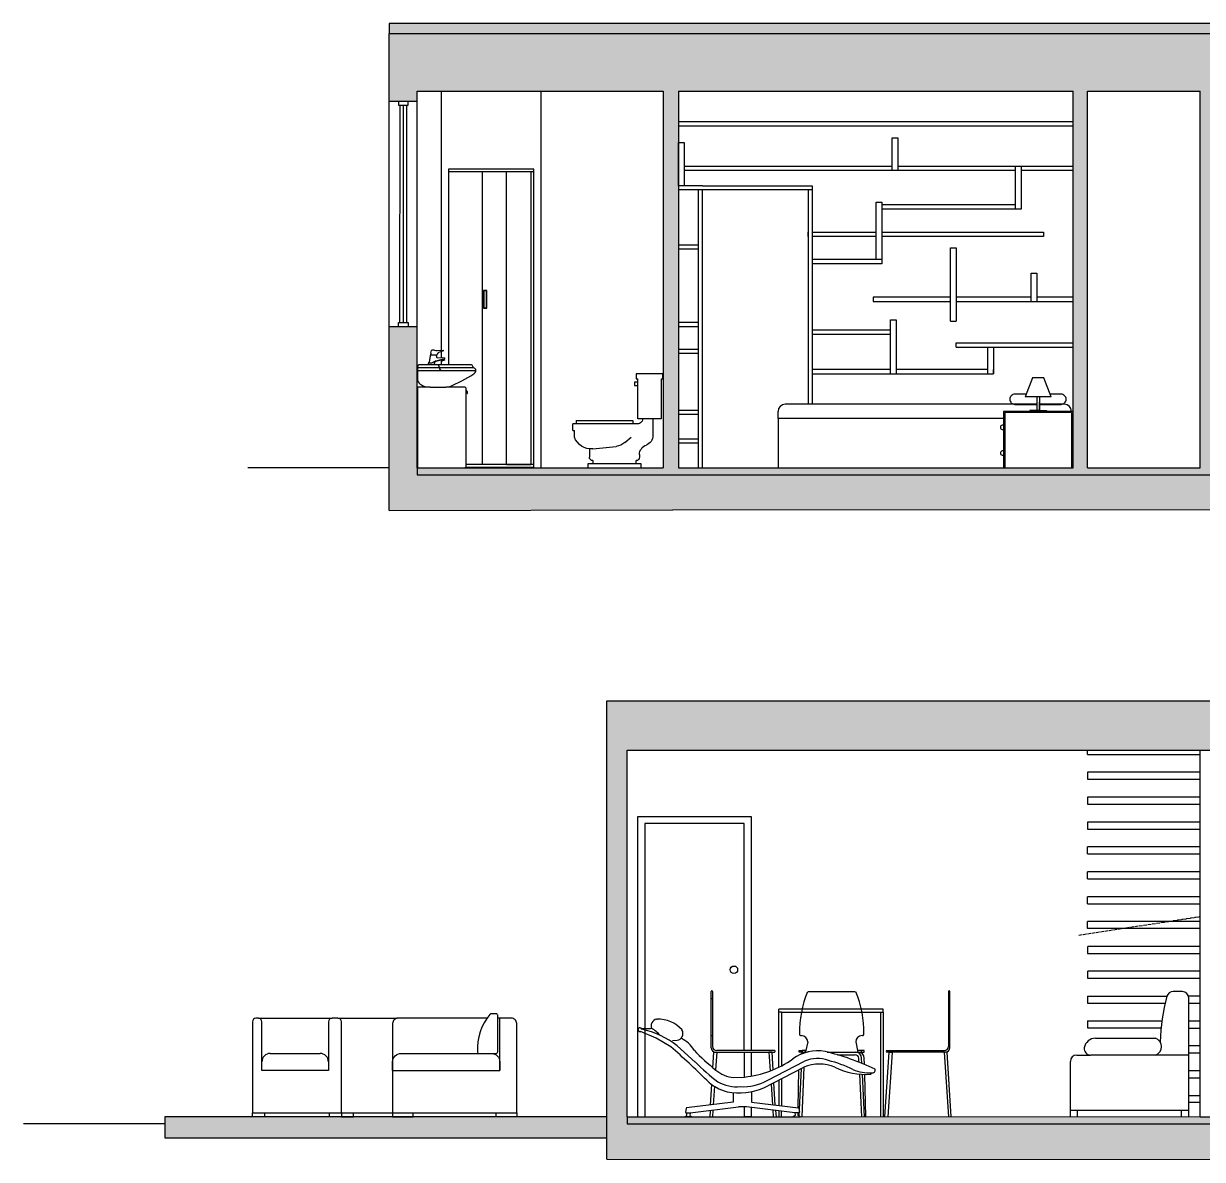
# Model space of a CAD drawing. Header units: inches. Extents: x -198 to 2196, y 2481 to 3286.
# Drawn here: x -198 to 638, y 2481 to 3286 of the extents above; entities that cross this region are included whole.
import ezdxf

# ---------------------------------------------------------------- set-up
doc = ezdxf.new("R2010")
doc.units = ezdxf.units.IN
doc.header["$MEASUREMENT"] = 0
doc.linetypes.add('ACAD_ISO02W100', pattern=[15, 12, -3])
doc.linetypes.add('ACAD_ISO04W100', pattern=[30, 24, -3, 0, -3])
for name, color, linetype in [('A-DOOR-FULL', 3, 'Continuous'), ('A-FLOOR-LEVL', 3, 'Continuous'), ('A-FLOOR-STRS', 3, 'Continuous'), ('A-FURN', 9, 'Continuous'), ('A-GLAZ-FULL', 4, 'Continuous'), ('A-WALL-FULL-EXTR', 1, 'Continuous'), ('A-WALL-FULL-INTR', 2, 'Continuous'), ('campiture muri sezionati', 253, 'Continuous')]:
    doc.layers.add(name, color=color, linetype=linetype)
doc.layers.add('A-SECT-MCUT', color=1, linetype='Continuous', lineweight=25)
doc.styles.add('ARCH', font='txt')

# ---------------------------------------------------------------- blocks, each defined once
blk = doc.blocks.new('15STOI06')
for p, q in [((0, 28), (8, 28)), ((0, 26.5), (0, 28)), ((0.5, 26.5), (0, 26.5)), ((0.5, 26.5), (0.5, 14.5)), ((8, 26.5), (7.5, 26.5)), ((7.5, 14.5), (7.5, 26.5)), ((7.5, 25.5), (8.5, 25.5)), ((8, 28), (8, 26.5)), ((8.5, 25.5), (8.5, 24.5)), ((8.5, 24.5), (7.5, 24.5)), ((0.5, 14.5), (7.5, 14.5)), ((3, 14.5), (3, 9.5)), ((8, 13), (27, 13)), ((26, 14), (9, 14)), ((9, 14), (9, 13)), ((26, 14), (26, 13)), ((26.5, 9), (26.5, 11)), ((27, 11), (26.5, 11)), ((27, 11), (27, 13)), ((11.354315, 7.454738), (9.5, 9)), ((7, 3.843146), (7, 3)), ((21, 5.5), (13.959358, 6.192767)), ((22, 5.5), (22, 3)), ((6.5, 0), (6.5, 1)), ((6.5, 1), (22.5, 1)), ((8, 1), (8, 2)), ((21, 2), (21, 1)), ((22.5, 1), (22.5, 0))]:
    blk.add_line(p, q)
for centre, radius, start, end in [((7.75, 14.75), 1.767767, 188.130102, 278.130102), ((6, 9.5), 3, 180, 250.528779), ((15.195421, 12.064065), 6, 230.194429, 258.111342), ((21.328172, 11.05573), 5.565414, 266.619522, 338.322863), ((4, 3.843146), 3, 0, 70.528779), ((8, 3), 1, 180, 270), ((21, 3), 1, 270, 0)]:
    blk.add_arc(centre, radius, start, end)
at = {"style": 'ARCH', "flags": 3}
blk.add_attdef('ITEM', (0, -9), '', height=6, dxfattribs=at)

msp = doc.modelspace()

# ---------------------------------------------------------------- hatches: boundary and pattern name
at = {"layer": 'campiture muri sezionati'}
h = msp.add_hatch(color=256, dxfattribs=at)
h.dxf.hatch_style = 1
h.paths.add_polyline_path([(1358.92, 3286.47), (61.3, 3286.47), (61.3, 3279.47), (1358.92, 3279.47)])
h = msp.add_hatch(color=256, dxfattribs=at)
h.dxf.hatch_style = 1
h.paths.add_polyline_path([(1358.92, 3279.47), (61.3, 3279.47), (61.3, 3251.47), (61.3, 3238.47), (1358.92, 3238.47)])
h.paths.add_polyline_path([(81.3, 3071.47), (61.3, 3071.51), (61.3, 2971.47), (81.3, 2971.47)])
h.paths.add_polyline_path([(81.3, 3238.47), (61.3, 3238.47), (61.3, 3231.51), (81.3, 3231.51)])
h = msp.add_hatch(color=256, dxfattribs=at)
h.dxf.hatch_style = 1
h.paths.add_polyline_path([(266.42, 3238.47), (255.49, 3238.47), (255.49, 2971.47), (266.42, 2971.47)])
h.paths.add_polyline_path([(556.3, 3238.47), (546.3, 3238.47), (546.3, 2971.47), (556.3, 2971.47)])
h.paths.add_polyline_path([(646.3, 3238.47), (636.3, 3238.47), (636.3, 2971.47), (646.3, 2971.47)])
h.paths.add_polyline_path([(938.92, 3238.47), (928.92, 3238.47), (928.92, 2971.47), (938.92, 2971.47)])
h = msp.add_hatch(color=256, dxfattribs=at)
h.dxf.hatch_style = 1
h.paths.add_polyline_path([(1358.92, 2971.47), (1353.92, 2971.47), (1353.92, 2966.47), (81.3, 2966.47), (81.3, 2971.47), (61.3, 2971.47), (61.3, 2941.1), (262.47, 2941.61), (938.92, 2941.07), (1358.92, 2941.47)])
h.paths.add_polyline_path([(1353.92, 2971.47), (81.3, 2971.47), (81.3, 2966.47), (1353.92, 2966.47)], flags=17)
h = msp.add_hatch(color=256, dxfattribs=at)
h.dxf.hatch_style = 1
h.paths.add_polyline_path([(891.62, 2806.13), (215.56, 2806.13), (215.56, 2771.13), (891.61, 2770.96)])
h.paths.add_polyline_path([(230.02, 2771.13), (215.56, 2771.13), (215.56, 2511.13), (230.02, 2511.13)])
h.paths.add_polyline_path([(891.61, 2510.96), (876.78, 2510.96), (636.3, 2510.96), (230.02, 2511.13), (215.56, 2511.13), (215.56, 2481.13), (891.61, 2480.96)])
h.paths.add_polyline_path([(891.61, 2770.96), (876.78, 2770.97), (876.78, 2510.96), (891.61, 2510.96)])
h = msp.add_hatch(color=256, dxfattribs=at)
h.dxf.hatch_style = 1
h.paths.add_polyline_path([(215.56, 2511.13), (-97.76, 2511.13), (-97.76, 2496.21), (215.56, 2496.21)])

# ---------------------------------------------------------------- linework, layer by layer
for p, q in [((271.01, 2511.13), (272.37, 2512.22)), ((274.56, 2512.22), (275.91, 2511.13))]:
    msp.add_line(p, q)
at = {"layer": 'A-DOOR-FULL'}
for p, q in [((237.72, 2511.13), (237.72, 2724.26)), ((237.72, 2724.26), (318.01, 2724.26)), ((318.01, 2724.26), (318.01, 2558.13)), ((313.06, 2719.3), (242.68, 2719.3)), ((242.68, 2719.3), (242.68, 2585.48)), ((313.06, 2558.13), (313.06, 2719.3)), ((242.68, 2585.48), (242.68, 2511.24)), ((313.06, 2557.13), (313.06, 2539.41)), ((318.01, 2557.13), (318.01, 2540.08)), ((313.06, 2518.21), (313.06, 2511.13)), ((318.01, 2517.79), (318.01, 2511.13)), ((318.01, 2511.13), (313.06, 2511.13))]:
    msp.add_line(p, q, dxfattribs=at)
for points in [[(163.94, 3183.26), (103.35, 3183.26)], [(103.35, 3183.26), (103.35, 3044.55)], [(163.94, 3181.26), (103.35, 3181.26)], [(127.3, 3181.26), (127.3, 3165.29)], [(144.62, 2973.87), (144.62, 3181.26)], [(161.94, 2973.87), (161.94, 3181.26)], [(163.94, 2971.47), (163.94, 3183.26)], [(127.3, 3165.29), (127.3, 3046.85)], [(127.3, 3046.85), (127.3, 2973.87)], [(163.94, 2973.87), (115.87, 2973.87)], [(115.87, 2971.87), (163.94, 2971.87)], [(144.62, 2973.87), (127.3, 2973.87)], [(144.62, 2973.87), (161.94, 2973.87)]]:
    msp.add_lwpolyline(points, dxfattribs=at)
msp.add_lwpolyline([(130.56, 3097.29), (128.18, 3097.29), (128.18, 3084.6), (130.56, 3084.6)], close=True, dxfattribs=at)
msp.add_lwpolyline([(129.78, 3097), (128.96, 3097, 0.414214), (128.46, 3096.51), (128.46, 3085.38, 0.414214), (128.96, 3084.89), (129.78, 3084.89, 0.414214), (130.28, 3085.38), (130.28, 3096.51, 0.414214)], format="xyb", close=True, dxfattribs=at)
at = {"layer": 'A-FLOOR-LEVL'}
for p, q in [((230.02, 2511.13), (230.02, 2506.13)), ((230.02, 2506.13), (876.78, 2506.13))]:
    msp.add_line(p, q, dxfattribs=at)
msp.add_lwpolyline([(81.3, 2971.47), (81.3, 2966.47), (1353.92, 2966.47), (1353.92, 2971.47)], dxfattribs=at)
at = {"layer": 'A-FLOOR-STRS'}
for p, q in [((556.3, 2768.17), (556.3, 2771.05)), ((556.3, 2768.17), (636.3, 2768.17)), ((636.3, 2755.52), (556.3, 2755.52)), ((556.3, 2755.52), (556.3, 2750.52)), ((556.3, 2750.52), (636.3, 2750.52)), ((636.3, 2737.87), (556.3, 2737.87)), ((556.3, 2737.87), (556.3, 2732.87)), ((556.3, 2732.87), (636.3, 2732.87)), ((636.3, 2720.22), (556.3, 2720.22)), ((556.3, 2720.22), (556.3, 2715.22)), ((556.3, 2715.22), (636.3, 2715.22)), ((636.3, 2702.57), (556.3, 2702.57)), ((556.3, 2697.57), (556.3, 2702.57)), ((556.3, 2697.57), (636.3, 2697.57)), ((636.3, 2684.92), (556.3, 2684.92)), ((556.3, 2679.92), (556.3, 2684.92)), ((556.3, 2679.92), (636.3, 2679.92)), ((636.3, 2667.27), (556.3, 2667.27)), ((556.3, 2662.27), (556.3, 2667.27)), ((556.3, 2662.27), (636.3, 2662.27)), ((636.3, 2649.62), (556.3, 2649.62)), ((556.3, 2644.73), (556.3, 2649.62)), ((636.3, 2644.73), (556.3, 2644.73))]:
    msp.add_line(p, q, dxfattribs=at)
at = {"layer": 'A-FLOOR-STRS', "linetype": 'ACAD_ISO04W100', "ltscale": 0.1}
msp.add_line((550.15, 2640.04), (636.3, 2653.24), dxfattribs=at)
at = {"layer": 'A-FLOOR-STRS', "linetype": 'ACAD_ISO02W100', "ltscale": 0.02}
for p, q in [((636.3, 2632.08), (556.3, 2632.08)), ((556.3, 2632.08), (556.3, 2627.08)), ((556.3, 2627.08), (636.3, 2627.08)), ((636.3, 2614.43), (556.3, 2614.43)), ((556.3, 2614.43), (556.3, 2609.43)), ((556.3, 2609.43), (636.3, 2609.43)), ((556.3, 2596.78), (556.3, 2591.78)), ((556.3, 2596.78), (612.69, 2596.78)), ((556.3, 2591.78), (611.44, 2591.78)), ((636.3, 2596.78), (627.88, 2596.78)), ((628.08, 2591.78), (636.3, 2591.78)), ((556.3, 2579.25), (556.3, 2574.25)), ((556.3, 2579.25), (609.14, 2579.25)), ((556.3, 2574.25), (608.53, 2574.25)), ((636.3, 2579.13), (628.08, 2579.13)), ((628.14, 2574.13), (636.3, 2574.13)), ((636.3, 2561.48), (628.14, 2561.48)), ((628.14, 2556.48), (636.3, 2556.48)), ((636.3, 2543.83), (628.14, 2543.83)), ((628.14, 2538.83), (636.3, 2538.83)), ((636.3, 2526.18), (628.14, 2526.18)), ((636.3, 2521.29), (628.14, 2521.29))]:
    msp.add_line(p, q, dxfattribs=at)
at = {"layer": 'A-FURN'}
for p, q in [((280.57, 2971.47), (280.57, 3168.47)), ((283.57, 3171.47), (361.27, 3171.47)), ((283.57, 2971.47), (283.57, 3168.47)), ((358.27, 3168.47), (358.27, 3016.47)), ((361.27, 3171.47), (361.27, 3016.47)), ((90.02, 3046.48), (90.81, 3051.95)), ((90.95, 3052.8), (91.44, 3054.51)), ((95, 3050.54), (94.9, 3049.91)), ((95.36, 3054.62), (99.88, 3054.89)), ((99.8, 3054.35), (96.36, 3053.14)), ((81.37, 3043.05), (81.37, 3033.98)), ((81.37, 3042.58), (120.86, 3042.58)), ((84.78, 3044.55), (82.87, 3044.55)), ((90.72, 3044.55), (84.78, 3044.55)), ((89.15, 3045.04), (89.44, 3046.08)), ((93.05, 3044.55), (89.23, 3044.55)), ((119.27, 3044.55), (90.72, 3044.55)), ((98.24, 3047.67), (94.39, 3046.73)), ((95.46, 3049.5), (99.3, 3049.7)), ((96.91, 3043), (96.98, 3042.2)), ((98.52, 3047.77), (98.24, 3047.67)), ((100.27, 3048.36), (98.52, 3047.77)), ((98.73, 3047.15), (98.52, 3047.77)), ((100.48, 3047.74), (98.73, 3047.15)), ((99.3, 3049.7), (100.81, 3049.46)), ((100.7, 3048.5), (100.27, 3048.36)), ((100.27, 3048.36), (100.48, 3047.74)), ((81.37, 3040.5), (122.85, 3040.5)), ((81.37, 3033.98), (81.48, 3033.2)), ((517.37, 3035.13), (512.12, 3021.68)), ((525.37, 3035.13), (517.37, 3035.13)), ((530.62, 3021.68), (525.37, 3035.13)), ((90.31, 3028.71), (81.37, 3028.71)), ((81.37, 3028.71), (81.37, 2971.51)), ((87.99, 3028.96), (87.99, 3028.96)), ((90.31, 3028.71), (101.53, 3028.71)), ((114.68, 3028.71), (101.53, 3028.71)), ((115.13, 3028.64), (114.68, 3028.71)), ((115.54, 3028.45), (115.13, 3028.64)), ((115.78, 3028.19), (115.54, 3028.45)), ((115.87, 3027.85), (115.78, 3028.19)), ((115.87, 3026.24), (115.87, 3027.85)), ((115.87, 3026.24), (115.87, 3026.04)), ((116.08, 3026.24), (115.87, 3026.24)), ((115.87, 2972.38), (115.87, 3026.04)), ((115.87, 3026.04), (115.98, 3026.04)), ((115.98, 3026.04), (116.77, 3025.24)), ((116.98, 3025.35), (116.08, 3026.24)), ((116.77, 3025.24), (116.77, 3024.24)), ((116.98, 3024.24), (116.98, 3025.35)), ((116.77, 3024.24), (116.98, 3024.24)), ((520.37, 3016.47), (342.04, 3016.47)), ((530.62, 3021.68), (512.12, 3021.68)), ((520.37, 3021.68), (520.37, 3012.02)), ((522.37, 3021.68), (522.37, 3012.02)), ((522.37, 3012.02), (522.37, 3018.02)), ((337.04, 3006.47), (337.04, 3011.47)), ((545.88, 3011.47), (496.87, 3011.47)), ((496.87, 3011.47), (496.87, 2971.47)), ((544.95, 3010.55), (497.79, 3010.55)), ((497.79, 3010.55), (497.79, 2971.47)), ((520.37, 3012.02), (515.37, 3012.02)), ((515.37, 3012.02), (515.37, 3011.47)), ((522.37, 3012.02), (520.37, 3012.02)), ((522.37, 3012.02), (527.37, 3012.02)), ((527.37, 3012.02), (527.37, 3011.47)), ((496.87, 3006.47), (337.04, 3006.47)), ((337.04, 3006.47), (337.04, 2971.47)), ((81.37, 2971.51), (113.12, 2971.51)), ((113.12, 2971.51), (114.67, 2971.51)), ((113.12, 2971.51), (113.12, 2971.51)), ((114.67, 2971.51), (115.13, 2971.57)), ((115.13, 2971.57), (115.53, 2971.76)), ((115.53, 2971.76), (115.78, 2972.04)), ((115.78, 2972.04), (115.87, 2972.38)), ((636.3, 2662.27), (636.3, 2667.27)), ((289.56, 2560.13), (289.56, 2600.13)), ((290.56, 2600.13), (290.56, 2561.13)), ((358.38, 2600.13), (391.73, 2600.13)), ((457.81, 2600.13), (457.81, 2561.13)), ((458.81, 2560.13), (458.81, 2600.13)), ((623.58, 2599.96), (616.99, 2599.96)), ((289.56, 2595.13), (290.56, 2595.13)), ((458.81, 2595.13), (457.81, 2595.13)), ((628.08, 2510.96), (628.08, 2595.46)), ((337.56, 2585.43), (337.56, 2587.43)), ((411.56, 2587.43), (337.56, 2587.43)), ((339.56, 2585.43), (337.56, 2585.43)), ((337.56, 2546.37), (337.56, 2585.43)), ((339.56, 2585.43), (409.56, 2585.43)), ((339.56, 2585.43), (339.56, 2547.38)), ((409.56, 2585.43), (409.56, 2511.13)), ((409.56, 2585.43), (411.56, 2585.43)), ((411.56, 2585.43), (411.56, 2587.43)), ((411.56, 2585.43), (411.56, 2511.13)), ((246.49, 2573.61), (240.44, 2573.49)), ((247.44, 2573.82), (246.49, 2573.61)), ((250.82, 2580.45), (251.22, 2580.42)), ((262.21, 2565.31), (265.44, 2565.56)), ((289.56, 2568.82), (290.56, 2568.82)), ((353.25, 2568.82), (353.55, 2568.82)), ((396.86, 2568.82), (396.56, 2568.82)), ((458.81, 2568.82), (457.81, 2568.82)), ((562, 2566.96), (604.45, 2566.96)), ((265.55, 2561.49), (278.21, 2550.06)), ((290.83, 2546.01), (291.56, 2557.13)), ((291.56, 2557.13), (293.56, 2557.13)), ((292.56, 2557.13), (334.56, 2557.13)), ((293.56, 2557.13), (292.73, 2544.42)), ((334.56, 2558.13), (293.56, 2558.13)), ((332.56, 2557.13), (330.56, 2557.13)), ((330.56, 2557.13), (331.43, 2543.72)), ((332.56, 2557.13), (333.38, 2544.49)), ((352.05, 2557.13), (352.05, 2558.13)), ((352.05, 2558.13), (354.05, 2558.13)), ((354.05, 2557.13), (352.05, 2557.13)), ((356.68, 2558.13), (354.05, 2558.13)), ((354.05, 2558.13), (354.05, 2557.13)), ((354.05, 2557.13), (358.38, 2557.23)), ((358.05, 2564.32), (356.47, 2557.19)), ((371.88, 2557.13), (396.05, 2557.13)), ((392.06, 2564.32), (393.65, 2557.13)), ((396.05, 2558.13), (393.43, 2558.13)), ((396.05, 2557.13), (396.05, 2558.13)), ((398.05, 2558.13), (396.05, 2558.13)), ((396.05, 2557.13), (398.05, 2557.13)), ((398.05, 2557.13), (398.05, 2558.13)), ((412.81, 2511.13), (415.81, 2557.13)), ((413.81, 2558.13), (454.81, 2558.13)), ((455.81, 2557.13), (413.81, 2557.13)), ((417.81, 2557.13), (414.81, 2511.13)), ((415.81, 2557.13), (417.81, 2557.13)), ((456.81, 2557.13), (454.81, 2557.13)), ((454.81, 2557.13), (457.81, 2511.13)), ((459.81, 2511.13), (456.81, 2557.13)), ((-28.87, 2544.13), (-28.87, 2550.13)), ((-22.87, 2556.13), (12.35, 2556.13)), ((18.35, 2550.13), (18.35, 2544.13)), ((329.2, 2537), (355.79, 2550.57)), ((379.22, 2555.13), (391.75, 2555.13)), ((394.37, 2549.9), (394.24, 2552.74)), ((396.4, 2549.08), (396.24, 2552.83)), ((398.25, 2548.31), (398.15, 2552.73)), ((544.24, 2510.96), (544.24, 2550.46)), ((548.74, 2554.96), (558.54, 2554.96)), ((628.08, 2554.96), (558.54, 2554.96)), ((326.97, 2531.77), (355.2, 2546.33)), ((351.19, 2517.52), (351.78, 2544.57)), ((352.07, 2511.54), (353.55, 2545.48)), ((354.05, 2511.13), (355.59, 2546.49)), ((394.73, 2541.49), (396.05, 2511.13)), ((396.74, 2541.36), (398.05, 2511.13)), ((398.4, 2541.31), (399.05, 2511.13)), ((402.7, 2541.45), (403.41, 2542.38)), ((289.1, 2519.53), (290.06, 2534.13)), ((291.97, 2532.82), (291.12, 2519.77)), ((305.57, 2539.01), (313.19, 2539.42)), ((332.04, 2534.38), (333, 2519.71)), ((335.01, 2519.46), (333.97, 2535.38)), ((337.56, 2537.23), (337.56, 2519.16)), ((339.56, 2538.26), (339.56, 2518.92)), ((305.31, 2528.34), (305.31, 2521.47)), ((318.28, 2529.09), (318.28, 2521.47)), ((271.77, 2517.03), (271.42, 2514.58)), ((272.14, 2517.49), (271.77, 2517.03)), ((305.31, 2521.47), (272.14, 2517.49)), ((274.78, 2514.03), (309.03, 2518.21)), ((288.86, 2515.75), (288.56, 2511.13)), ((290.87, 2516), (290.54, 2511.13)), ((314.55, 2518.21), (309.03, 2518.21)), ((348.81, 2514.03), (314.55, 2518.21)), ((318.29, 2521.47), (351.45, 2517.49)), ((333.24, 2515.93), (333.56, 2511.13)), ((335.26, 2515.69), (335.56, 2511.13)), ((337.56, 2515.41), (337.56, 2511.13)), ((339.56, 2511.13), (339.56, 2515.16)), ((351.45, 2517.49), (351.83, 2517.03)), ((351.83, 2517.03), (352.18, 2514.58)), ((544.24, 2510.96), (544.24, 2515.96)), ((544.24, 2515.96), (628.08, 2515.96)), ((549.24, 2510.96), (549.24, 2515.96)), ((623.08, 2510.96), (623.08, 2515.96)), ((275.91, 2511.13), (271.01, 2511.13)), ((271.42, 2514.58), (271.71, 2514.11)), ((271.71, 2514.11), (272.38, 2514.03)), ((272.37, 2512.22), (272.41, 2514.07)), ((272.38, 2514.03), (274.78, 2514.03)), ((272.41, 2514.07), (274.78, 2514.03)), ((274.63, 2514.1), (274.56, 2512.22)), ((274.78, 2514.03), (274.63, 2514.1)), ((349.04, 2512.22), (347.68, 2511.13)), ((347.68, 2511.13), (352.59, 2511.13)), ((348.82, 2514.03), (348.97, 2514.1)), ((351.19, 2514.07), (348.82, 2514.03)), ((351.21, 2514.03), (348.82, 2514.03)), ((348.97, 2514.1), (349.04, 2512.22)), ((351.23, 2512.22), (351.19, 2514.07)), ((351.89, 2514.11), (351.21, 2514.03)), ((352.59, 2511.13), (351.23, 2512.22)), ((352.18, 2514.58), (351.89, 2514.11))]:
    msp.add_line(p, q, dxfattribs=at)
for points in [[(266.42, 3216.99), (546.3, 3216.99)], [(266.42, 3213.99), (546.3, 3213.99)], [(266.49, 3171.47), (266.49, 3202.16), (270.49, 3202.16), (270.49, 3171.47)], [(417.94, 3182.38), (417.94, 3205.42), (421.94, 3205.42), (421.94, 3182.38)], [(266.49, 3182.38), (266.42, 3182.38), (266.42, 3185.38), (266.49, 3185.38)], [(270.49, 3185.38), (417.94, 3185.38)], [(421.94, 3185.38), (546.3, 3185.38)], [(505.35, 3154.84), (505.35, 3185.38), (509.35, 3185.38), (509.35, 3154.84)], [(505.35, 3182.38), (270.49, 3182.38)], [(546.3, 3182.38), (509.35, 3182.38)], [(283.57, 3171.47), (266.42, 3171.47)], [(361.27, 3168.47), (266.42, 3168.47)], [(406.56, 3119.1), (406.56, 3159.72), (410.56, 3159.72), (410.56, 3119.1)], [(505.35, 3157.84), (410.56, 3157.84)], [(505.35, 3154.84), (410.56, 3154.84)], [(509.35, 3154.84), (505.35, 3154.84)], [(358.27, 3135.55), (358.27, 3138.55)], [(361.27, 3138.55), (406.56, 3138.55)], [(406.56, 3135.55), (361.27, 3135.55)], [(410.56, 3138.55), (525.12, 3138.55)], [(525.12, 3135.55), (410.56, 3135.55)], [(525.12, 3138.55), (525.12, 3135.55)], [(280.57, 3129.4), (266.42, 3129.4)], [(280.57, 3126.4), (266.42, 3126.4)], [(459.34, 3075.31), (459.34, 3127.5), (463.34, 3127.5), (463.34, 3075.31)], [(410.56, 3119.1), (361.27, 3119.1)], [(410.56, 3119.1), (410.56, 3116.1)], [(410.56, 3116.1), (361.27, 3116.1)], [(516.5, 3089.44), (516.5, 3109.48), (520.5, 3109.48), (520.5, 3089.44)], [(404.52, 3092.44), (404.52, 3089.44)], [(459.34, 3092.44), (404.52, 3092.44)], [(516.5, 3092.44), (463.34, 3092.44)], [(516.5, 3092.44), (481.17, 3092.44)], [(546.3, 3092.44), (520.5, 3092.44)], [(546.3, 3092.44), (520.5, 3092.44)], [(404.52, 3089.44), (459.34, 3089.44)], [(463.34, 3089.44), (546.3, 3089.44)], [(481.17, 3089.44), (546.3, 3089.44)], [(416.78, 3038.12), (416.78, 3076.48), (420.78, 3076.48), (420.78, 3038.12)], [(459.34, 3075.31), (463.34, 3075.31)], [(280.57, 3074.47), (266.42, 3074.47)], [(280.57, 3071.47), (266.42, 3071.47)], [(416.78, 3069.02), (361.27, 3069.02)], [(416.78, 3066.02), (361.27, 3066.02)], [(463.34, 3060), (546.3, 3060)], [(463.34, 3057), (463.34, 3060)], [(280.57, 3055.43), (266.42, 3055.43)], [(280.57, 3052.43), (266.42, 3052.43)], [(463.34, 3057), (546.3, 3057)], [(485.63, 3038.12), (485.63, 3057), (489.63, 3057), (489.63, 3038.12)], [(361.27, 3038.12), (489.63, 3038.12), (489.63, 3041.12)], [(416.78, 3041.12), (361.27, 3041.12)], [(485.63, 3041.12), (420.78, 3041.12)], [(485.63, 3041.12), (436.51, 3041.12)], [(539.95, 3016.47), (522.37, 3016.47)], [(280.57, 3012.16), (266.42, 3012.16)], [(280.57, 3009.16), (266.42, 3009.16)], [(544.95, 3010.55), (544.95, 2971.47)], [(545.88, 3011.47), (545.88, 2971.47)], [(280.57, 2991.85), (266.42, 2991.85)], [(280.57, 2988.85), (266.42, 2988.85)], [(-31.36, 2581.13), (20.85, 2581.13)], [(25.05, 2581.13), (67.05, 2581.13)], [(139.79, 2544.13), (139.79, 2581.13)], [(-35.53, 2514.13), (27.55, 2514.13), (27.55, 2544.13)], [(-35.53, 2544.13), (-35.53, 2514.13)], [(18.35, 2544.13), (-28.87, 2544.13)], [(63.79, 2544.13), (139.79, 2544.13)], [(-27.08, 2514.13), (-27.08, 2511.13), (-35.53, 2511.13), (-35.53, 2514.13)], [(27.55, 2514.13), (27.55, 2511.13), (19.1, 2511.13), (19.1, 2514.13)], [(27.55, 2514.13), (27.55, 2511.13), (36, 2511.13), (36, 2514.13)], [(27.55, 2514.13), (63.79, 2514.13)], [(63.79, 2514.13), (63.79, 2511.13), (78.28, 2511.13), (78.28, 2514.13)], [(151.79, 2514.13), (151.79, 2511.13), (137.31, 2511.13), (137.31, 2514.13)]]:
    msp.add_lwpolyline(points, dxfattribs=at)
for points in [[(100.7, 3048.5, 0.024099), (98.82, 3048.15), (94.56, 3047.17, 0.073784), (92.75, 3046.24, -0.147762), (89.75, 3045.67, -0.376856), (89.44, 3046.08)], [(512.89, 3023.65), (504.91, 3023.65, 0.414214), (501.29, 3020.04), (501.29, 3020.04, 0.414214), (504.91, 3016.43), (520.37, 3016.43)], [(522.37, 3016.43), (537.58, 3016.43, 0.414214), (541.2, 3020.04), (541.2, 3020.04, 0.414214), (537.58, 3023.65), (529.85, 3023.65)], [(-28.87, 2544.13), (-28.87, 2578.63, 0.414214), (-31.36, 2581.13), (-33.04, 2581.13, 0.414214), (-35.53, 2578.63), (-35.53, 2544.13)], [(27.55, 2544.13), (27.55, 2578.63, 0.414214), (25.05, 2581.13), (20.85, 2581.13, 0.414214), (18.35, 2578.63), (18.35, 2544.13)], [(130.75, 2581.13), (67.65, 2581.13, 0.414214), (63.79, 2577.28), (63.79, 2514.13), (151.79, 2514.13)], [(151.79, 2514.13), (151.79, 2577.28, 0.414214), (147.94, 2581.13), (138.35, 2581.13)], [(63.79, 2544.13), (63.79, 2550.13, -0.414214), (69.79, 2556.13), (133.79, 2556.13, -0.414214), (139.79, 2550.13), (139.79, 2544.13)]]:
    msp.add_lwpolyline(points, format="xyb", dxfattribs=at)
msp.add_lwpolyline([(124.99, 2556.13), (137.27, 2556.13, 0.414214), (138.35, 2557.21), (138.35, 2583.16, 0.414214), (137.27, 2584.24), (133.64, 2584.24, 0.22317), (132.81, 2583.85, 0.187479), (123.91, 2557.16, 0.399991)], format="xyb", close=True, dxfattribs=at)
msp.add_polyline3d([(261.03, 2560.76, 0), (250.7, 2566.98, 0), (239.59, 2571.69, 0)], dxfattribs=at)
msp.add_circle((305.7, 2615.46), 2.66, dxfattribs=at)
for centre, radius, start, end in [((92.11, 3054.17), 0.749, 90.92089, 153.05652), ((92.62, 3052.29), 2.68, 71.87826, 101.18976), ((95.31, 3062.6), 7.98, 256.56092, 270.40775), ((95.41, 3050.02), 0.52, 192.02475, 275.39019), ((97.26, 3051.43), 1.94, 117.65873, 164.40727), ((99.6, 3054.66), 0.371, 303.32178, 39.60579), ((82.87, 3043.05), 1.5, 90, 180), ((89.76, 3044.89), 0.632, 166.25623, 212.68047), ((90.24, 3045.55), 0.962, 102.86896, 146.3033), ((95.56, 3044.51), 2.5, 117.7209, 179.2712), ((95.36, 3043), 1.55, 0, 94.59224), ((98.68, 3042.2), 1.7, 180, 270), ((99.39, 3049.14), 1.46, 334.24817, 12.70383), ((119.27, 3043.23), 1.32, 358.57857, 90), ((121.39, 3043.18), 0.797, 178.57857, 260.27444), ((120.93, 3040.5), 1.92, 360, 80.27444), ((88.75, 3037.24), 8.32, 209.11164, 264.78919), ((66.05, 3122.57), 100.96, 291.98649, 303.21725), ((119.95, 3040.66), 2.9, 298.77645, 356.86396), ((95.92, 3091.52), 63.06, 262.78085, 264.89628), ((95.92, 3091.52), 63.06, 275.10372, 277.21915), ((342.04, 3011.47), 5, 90, 180), ((539.95, 3011.47), 5, 0, 90), ((496.13, 3000.16), 1.54, 61.20768, 298.79232), ((496.13, 2981.86), 1.54, 61.20768, 298.79232), ((290.06, 2600.05), 0.507, 9.43199, 189.43199), ((426.14, 2571.49), 73.88, 157.43722, 181.1535), ((323.97, 2571.49), 73.88, 358.8465, 22.56278), ((458.31, 2600.05), 0.507, 350.56801, 170.56801), ((616.99, 2595.46), 4.5, 90, 164.56533), ((623.58, 2595.46), 4.5, 0, 90), ((753.11, 2559.28), 145.34, 165.09586, 177.9904), ((239.12, 2573.01), 1.4, 11.58763, 289.66205), ((251.85, 2575.75), 4.81, 102.27118, 203.61679), ((235.52, 2553.14), 23.88, 41.1004, 60.04767), ((252.12, 2558.06), 22.38, 41.31172, 92.29475), ((226.28, 2510.65), 64.24, 52.31569, 77.22218), ((265.47, 2569.25), 3.68, 269.63586, 339.78708), ((259.6, 2548.09), 20.67, 30.14754, 65.21892), ((265, 2570.39), 4.61, 328.42967, 31.64983), ((353.25, 2569.82), 1, 169.32798, 270), ((353.55, 2564.32), 4.5, 0, 90), ((396.56, 2564.32), 4.5, 90, 180), ((396.86, 2569.82), 1, 270, 10.67202), ((562, 2558.96), 8, 90, 171.78679), ((602.57, 2560.96), 6.29, 287.4318, 72.5682), ((-56.01, 2194.69), 484.28, 45.00191, 49.10518), ((412.25, 2689.5), 187.98, 224.19381, 230.5556), ((292.56, 2560.13), 3, 180, 270), ((293.56, 2561.13), 3, 180, 270), ((334.45, 2557.63), 0.51, 258.54736, 78.54736), ((365.03, 2528.39), 29.6, 79.71532, 126.26469), ((356.65, 2552.4), 4.79, 92.11451, 141.32955), ((328.74, 2384.38), 178.05, 64.3573, 76.49707), ((391.75, 2552.63), 4.5, 2.48955, 90), ((393.65, 2552.63), 4.5, 1.24536, 90), ((414.35, 2557.63), 0.736, 137.22613, 222.77387), ((454.81, 2561.13), 3, 270, 0), ((455.81, 2560.13), 3, 270, 0), ((558.54, 2559.46), 4.5, 171.78679, 270), ((-22.87, 2550.13), 6, 90, 180), ((12.35, 2550.13), 6, 0, 90), ((387.35, 2660.03), 154.93, 225.21727, 233.12975), ((305.83, 2611.42), 72.38, 275.83536, 305.16709), ((366.23, 2520.34), 28.24, 66.90515, 113.00779), ((364.87, 2531.45), 21.16, 68.23438, 115.39377), ((354.76, 2475.97), 77.25, 62.77083, 76.55929), ((391.75, 2552.63), 2.5, 2.48955, 90), ((548.74, 2550.46), 4.5, 90, 180), ((307.96, 2562.65), 23.76, 230.41667, 264.22628), ((398.98, 2590.75), 49.44, 243.99853, 274.30698), ((401.83, 2573.13), 30.79, 247.60405, 272.92858), ((403.93, 2544.27), 1.96, 254.51173, 18.69031), ((310.32, 2562.21), 34.64, 226.37533, 254.20032), ((307.88, 2559.52), 27.04, 240.06514, 275.24805), ((308.92, 2575.44), 47.25, 260.20573, 292.4605), ((312.38, 2566.43), 33.9, 266.56868, 299.74281)]:
    msp.add_arc(centre, radius, start, end, dxfattribs=at)
at = {"layer": 'A-GLAZ-FULL'}
msp.add_line((61.3, 3231.51), (81.3, 3231.51), dxfattribs=at)
at = {"layer": 'A-GLAZ-FULL', "ltscale": 0.1}
for p, q in [((68.81, 3074.5), (69.11, 3228.51)), ((73.8, 3074.5), (73.8, 3228.51)), ((81.3, 3071.47), (61.3, 3071.51))]:
    msp.add_line(p, q, dxfattribs=at)
at = {"layer": 'A-GLAZ-FULL'}
for points in [[(68.08, 3231.52), (68.08, 3228.52), (74.84, 3228.51), (74.84, 3231.51)], [(71.43, 3074.5), (71.47, 3228.51)], [(68.05, 3071.5), (68.05, 3074.5), (74.8, 3074.5), (74.8, 3071.5)]]:
    msp.add_lwpolyline(points, dxfattribs=at)
at = {"layer": 'A-SECT-MCUT'}
msp.add_lwpolyline([(-97.76, 2511.13), (-97.76, 2496.21), (215.56, 2496.21)], dxfattribs=at)
at = {"layer": 'A-WALL-FULL-EXTR'}
for p, q in [((1358.92, 3286.47), (61.3, 3286.47)), ((61.3, 3286.47), (61.3, 3279.47)), ((61.3, 3251.47), (61.3, 3279.47)), ((61.3, 3279.47), (1358.92, 3279.47)), ((61.3, 2971.47), (61.3, 3251.47)), ((81.3, 3238.47), (255.49, 3238.47)), ((81.3, 2971.47), (81.3, 3238.47)), ((266.42, 3238.47), (546.3, 3238.47)), ((556.3, 3238.47), (636.3, 3238.47)), ((61.3, 2971.47), (-38.7, 2971.47)), ((61.3, 2941.1), (61.3, 2971.47)), ((81.3, 2971.47), (255.49, 2971.47)), ((266.42, 2971.47), (395.3, 2971.47)), ((395.3, 2971.47), (546.3, 2971.47)), ((556.3, 2971.47), (636.3, 2971.47)), ((61.3, 2941.1), (262.47, 2941.61)), ((938.92, 2941.07), (262.47, 2941.61)), ((215.56, 2771.13), (215.56, 2806.13)), ((215.56, 2806.13), (891.62, 2806.13)), ((215.56, 2511.13), (215.56, 2771.13)), ((230.02, 2511.13), (230.02, 2771.13)), ((230.02, 2771.13), (876.78, 2771.13)), ((215.56, 2511.13), (-97.76, 2511.13)), ((215.56, 2481.13), (215.56, 2511.13)), ((636.3, 2510.96), (230.02, 2511.13)), ((230.02, 2511.13), (351.05, 2511.13)), ((876.78, 2510.96), (636.3, 2510.96)), ((-97.76, 2506.13), (-197.76, 2506.13)), ((215.56, 2481.13), (891.61, 2480.96))]:
    msp.add_line(p, q, dxfattribs=at)
at = {"layer": 'A-WALL-FULL-INTR'}
for p, q in [((636.3, 2971.47), (636.3, 3238.47)), ((636.3, 2510.96), (636.3, 2771.03))]:
    msp.add_line(p, q, dxfattribs=at)
for points in [[(98.35, 3054.8), (98.35, 3238.47)], [(169.01, 2971.47), (169.01, 3238.47)], [(255.49, 3238.47), (255.49, 2971.47)], [(266.42, 3238.47), (266.42, 2971.47)], [(546.3, 2971.47), (546.3, 3238.47)], [(556.3, 2971.47), (556.3, 3238.47)], [(98.35, 3049.65), (98.35, 3053.84)], [(98.35, 3044.55), (98.35, 3047.71)]]:
    msp.add_lwpolyline(points, dxfattribs=at)
at = {"layer": 'campiture muri sezionati'}
for p, q in [((95.19, 3051.24), (90.71, 3051.24)), ((90.95, 3052.8), (90.81, 3051.95)), ((95, 3050.54), (95.39, 3051.95))]:
    msp.add_line(p, q, dxfattribs=at)

# ---------------------------------------------------------------- block references
at = {"layer": 'A-FURN', "xscale": -2.36842105263122, "yscale": 2.36842105263122, "zscale": 2.36842105263122}
msp.add_blockref('15STOI06', (255.39, 2971.8), dxfattribs=at)

doc.saveas('drawing.dxf')
